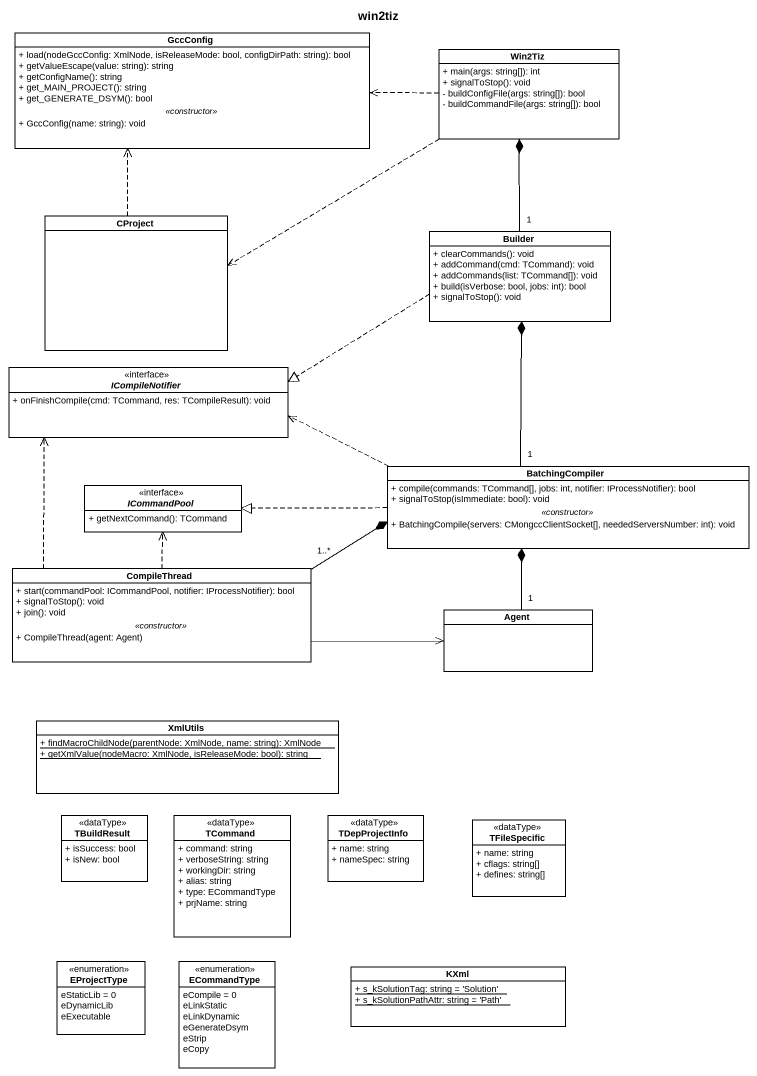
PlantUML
@startuml
title win2tiz
hide circle
hide empty members
skinparam classAttributeIconSize 0
class GccConfig {
  + load(nodeGccConfig: XmlNode, isReleaseMode: bool, configDirPath: string): bool
  + getValueEscape(value: string): string
  + getConfigName(): string
  + get_MAIN_PROJECT(): string
  + get_GENERATE_DSYM(): bool
  .. <<constructor>> ..
  + GccConfig(name: string): void
}
class Win2Tiz {
  + main(args: string[]): int
  + signalToStop(): void
  - buildConfigFile(args: string[]): bool
  - buildCommandFile(args: string[]): bool
}
class CProject
class Builder {
  + clearCommands(): void
  + addCommand(cmd: TCommand): void
  + addCommands(list: TCommand[]): void
  + build(isVerbose: bool, jobs: int): bool
  + signalToStop(): void
}
interface ICompileNotifier <<interface>> {
  + onFinishCompile(cmd: TCommand, res: TCompileResult): void
}
interface ICommandPool <<interface>> {
  + getNextCommand(): TCommand
}
class BatchingCompiler {
  + compile(commands: TCommand[], jobs: int, notifier: IProcessNotifier): bool
  + signalToStop(isImmediate: bool): void
  .. <<constructor>> ..
  + BatchingCompile(servers: CMongccClientSocket[], neededServersNumber: int): void
}
class CompileThread {
  + start(commandPool: ICommandPool, notifier: IProcessNotifier): bool
  + signalToStop(): void
  + join(): void
  .. <<constructor>> ..
  + CompileThread(agent: Agent)
}
class "Agent" as Agent_
class XmlUtils {
  {static} + findMacroChildNode(parentNode: XmlNode, name: string): XmlNode
  {static} + getXmlValue(nodeMacro: XmlNode, isReleaseMode: bool): string
}
class TBuildResult <<dataType>> {
  + isSuccess: bool
  + isNew: bool
}
class TCommand <<dataType>> {
  + command: string
  + verboseString: string
  + workingDir: string
  + alias: string
  + type: ECommandType
  + prjName: string
}
class TDepProjectInfo <<dataType>> {
  + name: string
  + nameSpec: string
}
class TFileSpecific <<dataType>> {
  + name: string
  + cflags: string[]
  + defines: string[]
}
enum EProjectType {
  eStaticLib = 0
  eDynamicLib
  eExecutable
}
enum ECommandType {
  eCompile = 0
  eLinkStatic
  eLinkDynamic
  eGenerateDsym
  eStrip
  eCopy
}
class KXml {
  {static} + s_kSolutionTag: string = 'Solution'
  {static} + s_kSolutionPathAttr: string = 'Path'
}
Win2Tiz .left.> GccConfig
Win2Tiz .left.> CProject
CProject .up.> GccConfig
Builder "1" -up-* Win2Tiz
Builder .left.|> ICompileNotifier
BatchingCompiler "1" -up-* Builder
BatchingCompiler .left.> ICompileNotifier
BatchingCompiler .left.|> ICommandPool
CompileThread .up.> ICompileNotifier
CompileThread .up.> ICommandPool
CompileThread "1..*" -right-* BatchingCompiler
CompileThread -right-> Agent_
Agent_ "1" -up-* BatchingCompiler
@enduml
